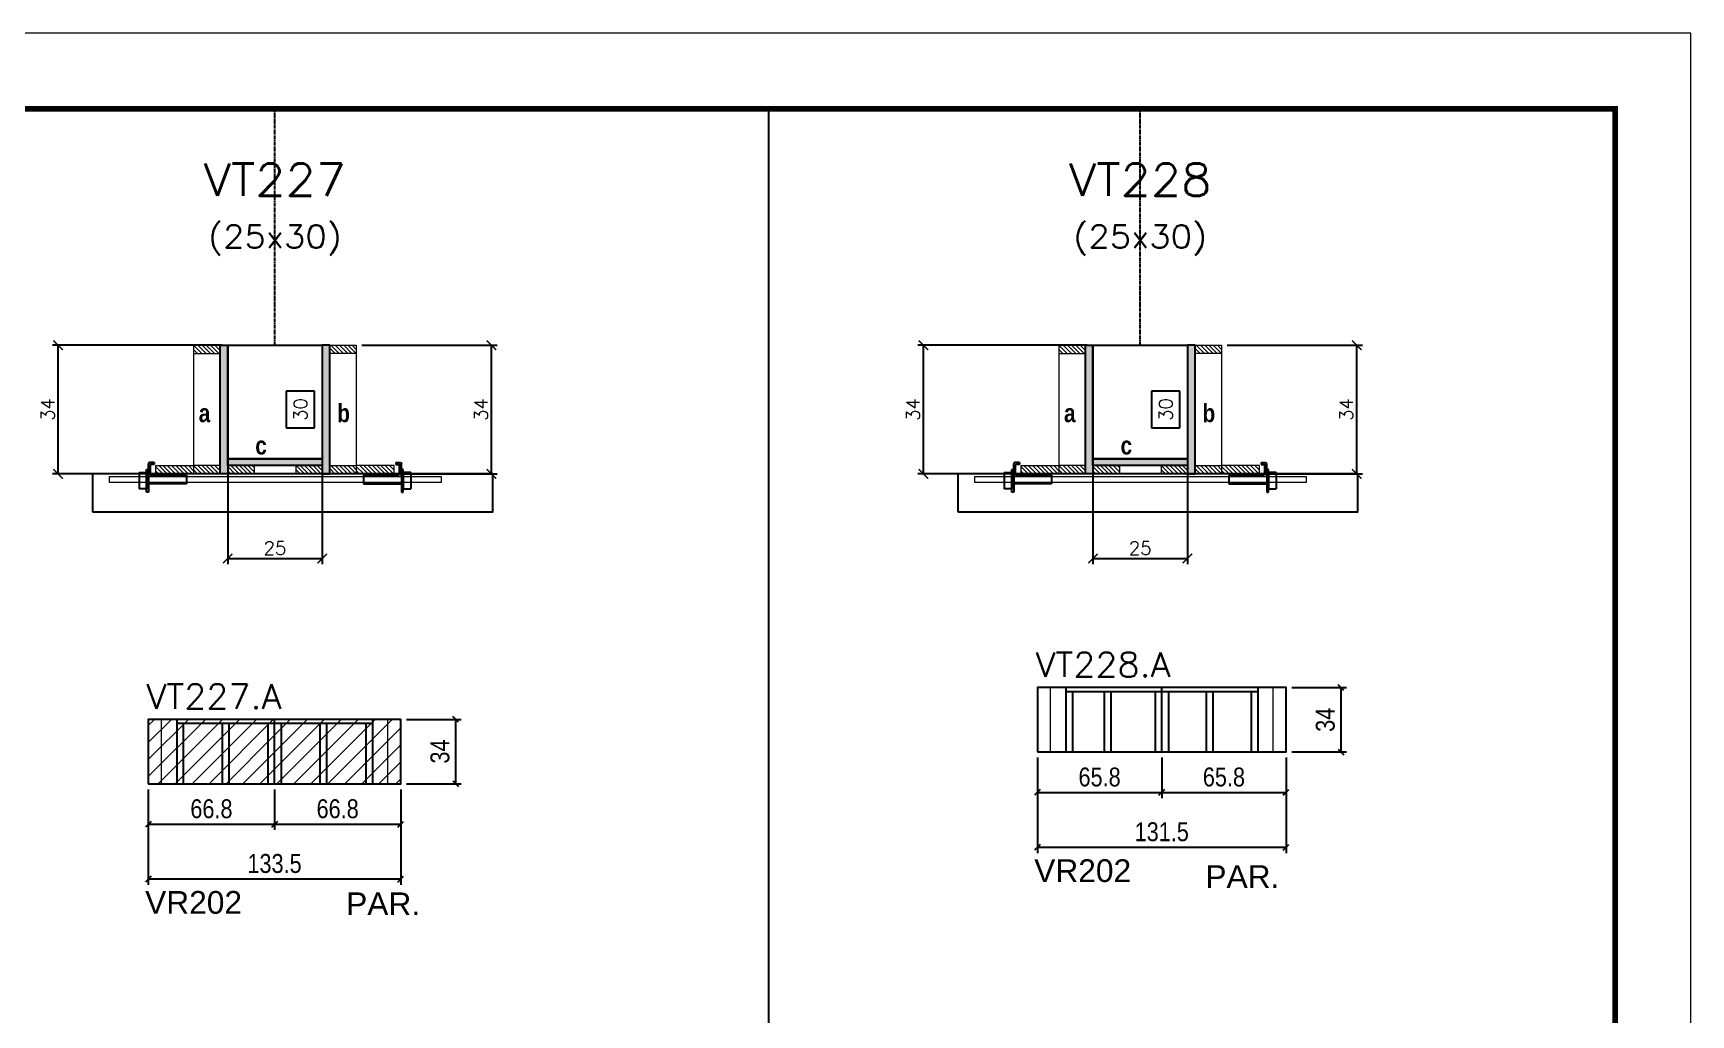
# Model space of a CAD drawing. Extents: x 137137 to 143418, y 10464 to 34486.
# Drawn here: x 139344 to 140221, y 27075 to 27594 of the extents above; entities that cross this region are included whole.
import ezdxf
from ezdxf.enums import TextEntityAlignment as Align

# ---------------------------------------------------------------- set-up
doc = ezdxf.new("R2010")
doc.units = 0
doc.linetypes.add('DASHED', pattern=[0.75, 0.5, -0.25])
doc.linetypes.add('HIDDEN', pattern=[0.375, 0.25, -0.125])
for name, color, linetype in [('5', 5, 'Continuous'), ('barrote', 251, 'Continuous'), ('COTA', 241, 'Continuous'), ('Cota Seção (2x)', 4, 'Continuous'), ('detalhes', 4, 'Continuous'), ('Painéis', 200, 'Continuous'), ('presilha', 1, 'Continuous'), ('SARR_2.2x7', 40, 'Continuous'), ('SARR_3.5x7', 81, 'Continuous'), ('Texto de Titulo', 7, 'Continuous'), ('Texto Qtd Sarr', 242, 'Continuous')]:
    doc.layers.add(name, color=color, linetype=linetype)
for name, color, linetype, lineweight in [('CONCRETO', 251, 'Continuous', 25), ('Folhas', 255, 'Continuous', 9), ('Hachura', 251, 'Continuous', 9), ('Madeira', 126, 'Continuous', 18), ('Sarr 2.2x7', 40, 'Continuous', 9), ('SARRAFO DE PRESSAO', 251, 'DASHED', 9), ('SCO-___-LAJ', 2, 'Continuous', 0), ('Texto Seção', 7, 'Continuous', 15)]:
    doc.layers.add(name, color=color, linetype=linetype, lineweight=lineweight)
doc.styles.add('COTA TECNICA', font='techl___.ttf', dxfattribs={"height": 10})
doc.styles.add('REGUA-120', font='ROMANS.shx', dxfattribs={"height": 15})
doc.styles.add('Romans', font='romans.shx')
doc.styles.get("Standard").update_dxf_attribs({"font": 'arial.ttf'})
doc.styles.add('TECNICA', font='techb___.ttf', dxfattribs={"height": 10})
doc.dimstyles.new('Cota Seção (2x)', dxfattribs={"dimtxt": 7, "dimasz": 5, "dimexe": 3, "dimexo": 3, "dimgap": 2, "dimtad": 3, "dimdec": 1, "dimlfac": 0.5, "dimzin": 12, "dimdsep": 46, "dimtxsty": 'Romans', "dimblk": 'ARCHTICK', "dimcen": 0, "dimclrd": 4, "dimclre": 4, "dimclrt": 1, "dimadec": 1, "dimazin": 3, "dimtfac": 1, "dimtdec": 1, "dimtmove": 0, "dimatfit": 3, "dimldrblk": 'OBLIQUE', "dimfxl": 1, "dimtolj": 1, "dimtzin": 12, "dimarcsym": 0})
doc.dimstyles.new('Cota Seção interna', dxfattribs={"dimtxt": 7, "dimasz": 6, "dimexe": 0.18, "dimexo": 2, "dimgap": -4, "dimtad": 3, "dimdec": 1, "dimlfac": 0.5, "dimzin": 12, "dimdsep": 46, "dimtxsty": 'Romans', "dimblk": 'ARCHTICK', "dimcen": 0.09, "dimse1": 1, "dimse2": 1, "dimsd1": 1, "dimsd2": 1, "dimclrd": 180, "dimclre": 5, "dimclrt": 1, "dimadec": 0, "dimazin": 3, "dimtfac": 1, "dimtdec": 1, "dimtofl": 0, "dimtmove": 0, "dimatfit": 3, "dimldrblk": 'ARCHTICK', "dimfxl": 1, "dimtolj": 1, "dimtzin": 0, "dimarcsym": 0})
doc.dimstyles.new('PAINEL', dxfattribs={"dimtxt": 10, "dimasz": 3, "dimexe": 3, "dimexo": 3, "dimgap": 3, "dimtad": 1, "dimdec": 1, "dimzin": 12, "dimdsep": 46, "dimtxsty": 'COTA TECNICA', "dimblk1": 'OBLIQUE', "dimblk2": 'OBLIQUE', "dimsah": 1, "dimcen": 0.9, "dimclrd": 4, "dimclre": 4, "dimclrt": 240, "dimadec": 1, "dimazin": 3, "dimtfac": 1, "dimtdec": 1, "dimtmove": 0, "dimatfit": 3, "dimfxl": 1, "dimtolj": 1, "dimtzin": 12, "dimarcsym": 0})
pattern_1 = [(315, (162873.2499, 19131.6818), (1.12253202, 1.12253202), [])]
pattern_2 = [(315, (162861.2499, 19131.6818), (1.12253202, 1.12253202), [])]
pattern_3 = [(315, (162415.7044, 19131.6818), (1.12253202, 1.12253202), [])]
pattern_4 = [(315, (162403.7044, 19131.6818), (1.12253202, 1.12253202), [])]
pattern_5 = [(45, (-1612, 0), (-4.49012806, 4.49012806), [])]

# ---------------------------------------------------------------- blocks, each defined once
blk = doc.blocks.new('9999999999')
at = {"layer": 'Folhas'}
blk.add_lwpolyline([(98138.98, 34190.21), (99623.98, 34190.21), (99623.98, 35240.21), (98138.98, 35240.21)], close=True, dxfattribs=at)
at = {"layer": 'Folhas', "color": 30, "const_width": 3}
blk.add_lwpolyline([(98213.98, 34230.21), (99583.98, 34230.21), (99583.98, 35200.21), (98213.98, 35200.21)], close=True, dxfattribs=at)
blk = doc.blocks.new('_ArchTick')
at = {"color": 0, "linetype": 'ByBlock', "const_width": 0.15}
blk.add_lwpolyline([(-0.5, -0.5), (0.5, 0.5)], dxfattribs=at)
blk = doc.blocks.new('*D5738')
at = {"layer": 'COTA', "color": 4, "lineweight": -2, "transparency": 16777216}
for p, q in [((139901.63, 27429.33), (139811.98, 27429.33)), ((139814.98, 27361.33), (139814.98, 27429.33)), ((139863.63, 27361.33), (139811.98, 27361.33))]:
    blk.add_line(p, q, dxfattribs=at)
at = {"layer": 'Defpoints', "color": 0, "transparency": 16777216}
for p in [(139814.98, 27429.33), (139904.63, 27429.33), (139866.63, 27361.33)]:
    blk.add_point(p, dxfattribs=at)
at = {"layer": 'COTA', "color": 4, "lineweight": -2, "transparency": 16777216, "xscale": 5, "yscale": 5, "zscale": 5}
for p, rotation in [((139814.98, 27429.33), 90), ((139814.98, 27361.33), 270)]:
    blk.add_blockref('_ArchTick', p, dxfattribs=dict(at, rotation=rotation))
at = {"layer": 'COTA', "color": 1, "transparency": 16777216, "insert": (139809.48, 27395.33), "char_height": 7, "attachment_point": 5, "rotation": 90, "style": 'Romans'}
blk.add_mtext('\\A1;34', dxfattribs=at)
blk = doc.blocks.new('_Oblique')
at = {"color": 0, "linetype": 'ByBlock', "lineweight": -2}
blk.add_line((-0.5, -0.5), (0.5, 0.5), dxfattribs=at)
blk = doc.blocks.new('*D5739')
at = {"layer": 'COTA', "color": 4, "lineweight": -2, "transparency": 16777216}
for p, q in [((139975.62, 27429.33), (140047.11, 27429.33)), ((140044.11, 27361.33), (140044.11, 27429.33)), ((139995.63, 27361.33), (140047.11, 27361.33))]:
    blk.add_line(p, q, dxfattribs=at)
at = {"layer": 'Defpoints', "color": 0, "transparency": 16777216}
for p in [(139972.62, 27429.33), (140044.11, 27429.33), (139992.63, 27361.33)]:
    blk.add_point(p, dxfattribs=at)
at = {"layer": 'COTA', "color": 4, "lineweight": -2, "transparency": 16777216, "xscale": 5, "yscale": 5, "zscale": 5}
for p, rotation in [((140044.11, 27429.33), 90), ((140044.11, 27361.33), 270)]:
    blk.add_blockref('_ArchTick', p, dxfattribs=dict(at, rotation=rotation))
at = {"layer": 'COTA', "color": 1, "transparency": 16777216, "insert": (140038.61, 27395.33), "char_height": 7, "attachment_point": 5, "rotation": 90, "style": 'Romans'}
blk.add_mtext('\\A1;34', dxfattribs=at)
blk = doc.blocks.new('*D5740')
at = {"layer": 'Cota Seção (2x)', "color": 180, "lineweight": -2, "transparency": 16777216}
for p, q in [((139950.62, 27404.99), (139935.62, 27404.99)), ((139935.62, 27404.99), (139935.62, 27385.66)), ((139950.62, 27385.66), (139950.62, 27404.99)), ((139935.62, 27385.66), (139950.62, 27385.66))]:
    blk.add_line(p, q, dxfattribs=at)
at = {"layer": 'Defpoints', "color": 0, "transparency": 16777216}
for p in [(139954.62, 27429.33), (139954.62, 27429.33), (139954.63, 27369.33)]:
    blk.add_point(p, dxfattribs=at)
at = {"layer": 'Cota Seção (2x)', "color": 1, "transparency": 16777216, "insert": (139943.12, 27395.33), "char_height": 7, "attachment_point": 5, "rotation": 90, "style": 'Romans'}
blk.add_mtext('\\A1;30', dxfattribs=at)
blk = doc.blocks.new('titulo1')
at = {"layer": 'Defpoints', "color": 252, "linetype": 'HIDDEN', "ltscale": 2}
blk.add_line((0, 0), (0, 125), dxfattribs=at)
at = {"layer": 'Defpoints', "style": 'Romans', "oblique": 15}
blk.add_attdef('FOLHA', text='', height=10, dxfattribs=at).set_placement((0, 15.58), align=Align.MIDDLE_CENTER)
at = {"layer": 'Texto Qtd Sarr', "color": 3, "style": 'Romans', "oblique": 15}
for tag, height, p in [('TITULO', 17, (0, 71.45)), ('SEÇÃO', 12, (0, 41.55))]:
    blk.add_attdef(tag, text='', height=height, dxfattribs=at).set_placement(p, align=Align.MIDDLE_CENTER)
blk = doc.blocks.new('PRESILHA METÁLICA 1')
at = {"layer": 'presilha'}
for p, q in [((6, 15.5), (7.5, 15.5)), ((6, -2.5), (6, 15.5)), ((7.5, 10.6), (7.5, 19.9)), ((7.5, 15.5), (7.5, -2.5)), ((12, 21), (8.6, 21)), ((9, 11.6), (9, 18.9)), ((12, 19.5), (9.6, 19.5)), ((12, 21), (12, 19.5)), ((0, 13), (6, 13)), ((0, 13), (0, 0)), ((6, 0), (0, 0)), ((6, 13), (6, 0)), ((37.5, 4.1), (7.5, 4.1)), ((37.5, 11), (9.6, 11)), ((37.5, 11), (37.5, 4.1)), ((7.5, -2.5), (6, -2.5))]:
    blk.add_line(p, q, dxfattribs=at)
for centre, radius, start, end in [((8.6, 19.9), 1.14, 90, 180), ((9.6, 18.9), 0.57, 90, 180), ((9.6, 11.6), 0.57, 180, 270)]:
    blk.add_arc(centre, radius, start, end, dxfattribs=at)
blk = doc.blocks.new('*D5741')
at = {"layer": 'COTA', "color": 4, "lineweight": -2, "transparency": 16777216}
for p, q in [((139904.63, 27362.73), (139904.63, 27313.6)), ((139954.63, 27362.73), (139954.63, 27313.6)), ((139904.63, 27316.6), (139954.63, 27316.6))]:
    blk.add_line(p, q, dxfattribs=at)
at = {"layer": 'Defpoints', "color": 0, "transparency": 16777216}
for p in [(139904.63, 27365.73), (139954.63, 27365.73), (139954.63, 27316.6)]:
    blk.add_point(p, dxfattribs=at)
at = {"layer": 'COTA', "color": 4, "lineweight": -2, "transparency": 16777216, "xscale": 5, "yscale": 5, "zscale": 5, "rotation": 180}
blk.add_blockref('_ArchTick', (139904.63, 27316.6), dxfattribs=at)
at = {"layer": 'COTA', "color": 4, "lineweight": -2, "transparency": 16777216, "xscale": 5, "yscale": 5, "zscale": 5}
blk.add_blockref('_ArchTick', (139954.63, 27316.6), dxfattribs=at)
at = {"layer": 'COTA', "color": 1, "transparency": 16777216, "insert": (139929.63, 27322.1), "char_height": 7, "attachment_point": 5, "style": 'Romans'}
blk.add_mtext('\\A1;25', dxfattribs=at)
blk = doc.blocks.new('*D5742')
at = {"layer": 'COTA', "color": 4, "lineweight": -2, "transparency": 16777216}
for p, q in [((139444.08, 27429.33), (139354.44, 27429.33)), ((139357.44, 27361.33), (139357.44, 27429.33)), ((139406.08, 27361.33), (139354.44, 27361.33))]:
    blk.add_line(p, q, dxfattribs=at)
at = {"layer": 'Defpoints', "color": 0, "transparency": 16777216}
for p in [(139357.44, 27429.33), (139447.08, 27429.33), (139409.08, 27361.33)]:
    blk.add_point(p, dxfattribs=at)
at = {"layer": 'COTA', "color": 4, "lineweight": -2, "transparency": 16777216, "xscale": 5, "yscale": 5, "zscale": 5}
for p, rotation in [((139357.44, 27429.33), 90), ((139357.44, 27361.33), 270)]:
    blk.add_blockref('_ArchTick', p, dxfattribs=dict(at, rotation=rotation))
at = {"layer": 'COTA', "color": 1, "transparency": 16777216, "insert": (139351.94, 27395.33), "char_height": 7, "attachment_point": 5, "rotation": 90, "style": 'Romans'}
blk.add_mtext('\\A1;34', dxfattribs=at)
blk = doc.blocks.new('*D5743')
at = {"layer": 'COTA', "color": 4, "lineweight": -2, "transparency": 16777216}
for p, q in [((139518.07, 27429.33), (139589.56, 27429.33)), ((139586.56, 27361.33), (139586.56, 27429.33)), ((139538.08, 27361.33), (139589.56, 27361.33))]:
    blk.add_line(p, q, dxfattribs=at)
at = {"layer": 'Defpoints', "color": 0, "transparency": 16777216}
for p in [(139515.07, 27429.33), (139586.56, 27429.33), (139535.08, 27361.33)]:
    blk.add_point(p, dxfattribs=at)
at = {"layer": 'COTA', "color": 4, "lineweight": -2, "transparency": 16777216, "xscale": 5, "yscale": 5, "zscale": 5}
for p, rotation in [((139586.56, 27429.33), 90), ((139586.56, 27361.33), 270)]:
    blk.add_blockref('_ArchTick', p, dxfattribs=dict(at, rotation=rotation))
at = {"layer": 'COTA', "color": 1, "transparency": 16777216, "insert": (139581.06, 27395.33), "char_height": 7, "attachment_point": 5, "rotation": 90, "style": 'Romans'}
blk.add_mtext('\\A1;34', dxfattribs=at)
blk = doc.blocks.new('*D5744')
at = {"layer": 'Cota Seção (2x)', "color": 180, "lineweight": -2, "transparency": 16777216}
for p, q in [((139493.08, 27404.99), (139478.08, 27404.99)), ((139478.08, 27404.99), (139478.08, 27385.66)), ((139493.08, 27385.66), (139493.08, 27404.99)), ((139478.08, 27385.66), (139493.08, 27385.66))]:
    blk.add_line(p, q, dxfattribs=at)
at = {"layer": 'Defpoints', "color": 0, "transparency": 16777216}
for p in [(139497.07, 27429.33), (139497.08, 27429.33), (139497.08, 27369.33)]:
    blk.add_point(p, dxfattribs=at)
at = {"layer": 'Cota Seção (2x)', "color": 1, "transparency": 16777216, "insert": (139485.58, 27395.33), "char_height": 7, "attachment_point": 5, "rotation": 90, "style": 'Romans'}
blk.add_mtext('\\A1;30', dxfattribs=at)
blk = doc.blocks.new('*D5745')
at = {"layer": 'COTA', "color": 4, "lineweight": -2, "transparency": 16777216}
for p, q in [((139447.08, 27362.73), (139447.08, 27313.6)), ((139497.08, 27362.73), (139497.08, 27313.6)), ((139447.08, 27316.6), (139497.08, 27316.6))]:
    blk.add_line(p, q, dxfattribs=at)
at = {"layer": 'Defpoints', "color": 0, "transparency": 16777216}
for p in [(139447.08, 27365.73), (139497.08, 27365.73), (139497.08, 27316.6)]:
    blk.add_point(p, dxfattribs=at)
at = {"layer": 'COTA', "color": 4, "lineweight": -2, "transparency": 16777216, "xscale": 5, "yscale": 5, "zscale": 5, "rotation": 180}
blk.add_blockref('_ArchTick', (139447.08, 27316.6), dxfattribs=at)
at = {"layer": 'COTA', "color": 4, "lineweight": -2, "transparency": 16777216, "xscale": 5, "yscale": 5, "zscale": 5}
blk.add_blockref('_ArchTick', (139497.08, 27316.6), dxfattribs=at)
at = {"layer": 'COTA', "color": 1, "transparency": 16777216, "insert": (139472.08, 27322.1), "char_height": 7, "attachment_point": 5, "style": 'Romans'}
blk.add_mtext('\\A1;25', dxfattribs=at)
blk = doc.blocks.new('*D5746')
at = {"layer": 'COTA', "color": 4, "linetype": 'ByBlock', "lineweight": -2, "transparency": 16777216}
for p, q in [((139541.61, 27231.53), (139570.59, 27231.53)), ((139567.59, 27231.53), (139567.59, 27197.53)), ((139541.61, 27197.53), (139570.59, 27197.53))]:
    blk.add_line(p, q, dxfattribs=at)
at = {"layer": 'Defpoints', "color": 0, "linetype": 'ByBlock', "transparency": 16777216}
for p in [(139538.61, 27231.53), (139538.61, 27197.53), (139567.59, 27197.53)]:
    blk.add_point(p, dxfattribs=at)
at = {"layer": 'COTA', "color": 4, "linetype": 'ByBlock', "lineweight": -2, "transparency": 16777216, "xscale": 3, "yscale": 3, "zscale": 3}
for p, rotation in [((139567.59, 27231.53), 90), ((139567.59, 27197.53), 270)]:
    blk.add_blockref('_Oblique', p, dxfattribs=dict(at, rotation=rotation))
at = {"layer": 'COTA', "color": 240, "linetype": 'ByBlock', "transparency": 16777216, "insert": (139559.37, 27214.53), "char_height": 10, "attachment_point": 5, "rotation": 90, "style": 'COTA TECNICA'}
blk.add_mtext('\\A1;34', dxfattribs=at)
blk = doc.blocks.new('*D5747')
at = {"layer": 'COTA', "color": 4, "linetype": 'ByBlock', "lineweight": -2, "transparency": 16777216}
for p, q in [((139405.11, 27194.53), (139405.11, 27144.05)), ((139538.61, 27194.53), (139538.61, 27144.05)), ((139538.61, 27147.05), (139405.11, 27147.05))]:
    blk.add_line(p, q, dxfattribs=at)
at = {"layer": 'Defpoints', "color": 0, "linetype": 'ByBlock', "transparency": 16777216}
for p in [(139405.11, 27197.53), (139538.61, 27197.53), (139405.11, 27147.05)]:
    blk.add_point(p, dxfattribs=at)
at = {"layer": 'COTA', "color": 4, "linetype": 'ByBlock', "lineweight": -2, "transparency": 16777216, "xscale": 3, "yscale": 3, "zscale": 3, "rotation": 180}
blk.add_blockref('_Oblique', (139405.11, 27147.05), dxfattribs=at)
at = {"layer": 'COTA', "color": 4, "linetype": 'ByBlock', "lineweight": -2, "transparency": 16777216, "xscale": 3, "yscale": 3, "zscale": 3}
blk.add_blockref('_Oblique', (139538.61, 27147.05), dxfattribs=at)
at = {"layer": 'COTA', "color": 240, "linetype": 'ByBlock', "transparency": 16777216, "insert": (139471.86, 27155.27), "char_height": 10, "attachment_point": 5, "style": 'COTA TECNICA'}
blk.add_mtext('\\A1;133.5', dxfattribs=at)
blk = doc.blocks.new('*D5748')
at = {"layer": 'COTA', "color": 4, "linetype": 'ByBlock', "lineweight": -2, "transparency": 16777216}
for p, q in [((139405.11, 27194.53), (139405.11, 27173.1)), ((139471.86, 27194.53), (139471.86, 27173.1)), ((139405.11, 27176.1), (139471.86, 27176.1))]:
    blk.add_line(p, q, dxfattribs=at)
at = {"layer": 'Defpoints', "color": 0, "linetype": 'ByBlock', "transparency": 16777216}
for p in [(139405.11, 27197.53), (139471.86, 27197.53), (139471.86, 27176.1)]:
    blk.add_point(p, dxfattribs=at)
at = {"layer": 'COTA', "color": 4, "linetype": 'ByBlock', "lineweight": -2, "transparency": 16777216, "xscale": 3, "yscale": 3, "zscale": 3, "rotation": 180}
blk.add_blockref('_Oblique', (139405.11, 27176.1), dxfattribs=at)
at = {"layer": 'COTA', "color": 4, "linetype": 'ByBlock', "lineweight": -2, "transparency": 16777216, "xscale": 3, "yscale": 3, "zscale": 3}
blk.add_blockref('_Oblique', (139471.86, 27176.1), dxfattribs=at)
at = {"layer": 'COTA', "color": 240, "linetype": 'ByBlock', "transparency": 16777216, "insert": (139438.49, 27184.22), "char_height": 10, "attachment_point": 5, "style": 'COTA TECNICA'}
blk.add_mtext('\\A1;66.8', dxfattribs=at)
blk = doc.blocks.new('*D5749')
at = {"layer": 'COTA', "color": 4, "linetype": 'ByBlock', "lineweight": -2, "transparency": 16777216}
for p, q in [((139471.86, 27194.53), (139471.86, 27173.1)), ((139538.61, 27194.53), (139538.61, 27173.1)), ((139471.86, 27176.1), (139538.61, 27176.1))]:
    blk.add_line(p, q, dxfattribs=at)
at = {"layer": 'Defpoints', "color": 0, "linetype": 'ByBlock', "transparency": 16777216}
for p in [(139471.86, 27197.53), (139538.61, 27197.53), (139538.61, 27176.1)]:
    blk.add_point(p, dxfattribs=at)
at = {"layer": 'COTA', "color": 4, "linetype": 'ByBlock', "lineweight": -2, "transparency": 16777216, "xscale": 3, "yscale": 3, "zscale": 3, "rotation": 180}
blk.add_blockref('_Oblique', (139471.86, 27176.1), dxfattribs=at)
at = {"layer": 'COTA', "color": 4, "linetype": 'ByBlock', "lineweight": -2, "transparency": 16777216, "xscale": 3, "yscale": 3, "zscale": 3}
blk.add_blockref('_Oblique', (139538.61, 27176.1), dxfattribs=at)
at = {"layer": 'COTA', "color": 240, "linetype": 'ByBlock', "transparency": 16777216, "insert": (139505.24, 27184.22), "char_height": 10, "attachment_point": 5, "style": 'COTA TECNICA'}
blk.add_mtext('\\A1;66.8', dxfattribs=at)
blk = doc.blocks.new('*D6053')
at = {"layer": 'COTA', "color": 4, "linetype": 'ByBlock', "lineweight": -2, "transparency": 16777216}
for p, q in [((140009.76, 27248.31), (140038.74, 27248.31)), ((140035.74, 27248.31), (140035.74, 27214.31)), ((140009.76, 27214.31), (140038.74, 27214.31))]:
    blk.add_line(p, q, dxfattribs=at)
at = {"layer": 'Defpoints', "color": 0, "linetype": 'ByBlock', "transparency": 16777216}
for p in [(140006.76, 27248.31), (140006.76, 27214.31), (140035.74, 27214.31)]:
    blk.add_point(p, dxfattribs=at)
at = {"layer": 'COTA', "color": 4, "linetype": 'ByBlock', "lineweight": -2, "transparency": 16777216, "xscale": 3, "yscale": 3, "zscale": 3}
for p, rotation in [((140035.74, 27248.31), 90), ((140035.74, 27214.31), 270)]:
    blk.add_blockref('_Oblique', p, dxfattribs=dict(at, rotation=rotation))
at = {"layer": 'COTA', "color": 240, "linetype": 'ByBlock', "transparency": 16777216, "insert": (140027.52, 27231.31), "char_height": 10, "attachment_point": 5, "rotation": 90, "style": 'COTA TECNICA'}
blk.add_mtext('\\A1;34', dxfattribs=at)
blk = doc.blocks.new('*D6054')
at = {"layer": 'COTA', "color": 4, "linetype": 'ByBlock', "lineweight": -2, "transparency": 16777216}
for p, q in [((139875.26, 27211.31), (139875.26, 27160.83)), ((140006.76, 27211.31), (140006.76, 27160.83)), ((140006.76, 27163.83), (139875.26, 27163.83))]:
    blk.add_line(p, q, dxfattribs=at)
at = {"layer": 'Defpoints', "color": 0, "linetype": 'ByBlock', "transparency": 16777216}
for p in [(139875.26, 27214.31), (140006.76, 27214.31), (139875.26, 27163.83)]:
    blk.add_point(p, dxfattribs=at)
at = {"layer": 'COTA', "color": 4, "linetype": 'ByBlock', "lineweight": -2, "transparency": 16777216, "xscale": 3, "yscale": 3, "zscale": 3, "rotation": 180}
blk.add_blockref('_Oblique', (139875.26, 27163.83), dxfattribs=at)
at = {"layer": 'COTA', "color": 4, "linetype": 'ByBlock', "lineweight": -2, "transparency": 16777216, "xscale": 3, "yscale": 3, "zscale": 3}
blk.add_blockref('_Oblique', (140006.76, 27163.83), dxfattribs=at)
at = {"layer": 'COTA', "color": 240, "linetype": 'ByBlock', "transparency": 16777216, "insert": (139941.01, 27172.05), "char_height": 10, "attachment_point": 5, "style": 'COTA TECNICA'}
blk.add_mtext('\\A1;131.5', dxfattribs=at)
blk = doc.blocks.new('*D6055')
at = {"layer": 'COTA', "color": 4, "linetype": 'ByBlock', "lineweight": -2, "transparency": 16777216}
for p, q in [((139875.26, 27211.31), (139875.26, 27189.88)), ((139941.01, 27211.31), (139941.01, 27189.88)), ((139875.26, 27192.88), (139941.01, 27192.88))]:
    blk.add_line(p, q, dxfattribs=at)
at = {"layer": 'Defpoints', "color": 0, "linetype": 'ByBlock', "transparency": 16777216}
for p in [(139875.26, 27214.31), (139941.01, 27214.31), (139941.01, 27192.88)]:
    blk.add_point(p, dxfattribs=at)
at = {"layer": 'COTA', "color": 4, "linetype": 'ByBlock', "lineweight": -2, "transparency": 16777216, "xscale": 3, "yscale": 3, "zscale": 3, "rotation": 180}
blk.add_blockref('_Oblique', (139875.26, 27192.88), dxfattribs=at)
at = {"layer": 'COTA', "color": 4, "linetype": 'ByBlock', "lineweight": -2, "transparency": 16777216, "xscale": 3, "yscale": 3, "zscale": 3}
blk.add_blockref('_Oblique', (139941.01, 27192.88), dxfattribs=at)
at = {"layer": 'COTA', "color": 240, "linetype": 'ByBlock', "transparency": 16777216, "insert": (139908.14, 27201.01), "char_height": 10, "attachment_point": 5, "style": 'COTA TECNICA'}
blk.add_mtext('\\A1;65.8', dxfattribs=at)
blk = doc.blocks.new('*D6056')
at = {"layer": 'COTA', "color": 4, "linetype": 'ByBlock', "lineweight": -2, "transparency": 16777216}
for p, q in [((139941.01, 27211.31), (139941.01, 27189.88)), ((140006.76, 27211.31), (140006.76, 27189.88)), ((139941.01, 27192.88), (140006.76, 27192.88))]:
    blk.add_line(p, q, dxfattribs=at)
at = {"layer": 'Defpoints', "color": 0, "linetype": 'ByBlock', "transparency": 16777216}
for p in [(139941.01, 27214.31), (140006.76, 27214.31), (140006.76, 27192.88)]:
    blk.add_point(p, dxfattribs=at)
at = {"layer": 'COTA', "color": 4, "linetype": 'ByBlock', "lineweight": -2, "transparency": 16777216, "xscale": 3, "yscale": 3, "zscale": 3, "rotation": 180}
blk.add_blockref('_Oblique', (139941.01, 27192.88), dxfattribs=at)
at = {"layer": 'COTA', "color": 4, "linetype": 'ByBlock', "lineweight": -2, "transparency": 16777216, "xscale": 3, "yscale": 3, "zscale": 3}
blk.add_blockref('_Oblique', (140006.76, 27192.88), dxfattribs=at)
at = {"layer": 'COTA', "color": 240, "linetype": 'ByBlock', "transparency": 16777216, "insert": (139973.89, 27201.01), "char_height": 10, "attachment_point": 5, "style": 'COTA TECNICA'}
blk.add_mtext('\\A1;65.8', dxfattribs=at)

msp = doc.modelspace()

# ---------------------------------------------------------------- hatches: boundary and pattern name
at = {"layer": 'Hachura'}
h = msp.add_hatch(dxfattribs=at)
h.set_pattern_fill('ANSI31', color=256, scale=0.5, angle=270, style=0)
h.set_pattern_definition([(315, (162403.7044, 19121.6818), (1.12253202, 1.12253202), [])])
h.paths.add_polyline_path([(139443.08, 27424.93), (139443.08, 27429.33), (139429.08, 27429.33), (139429.08, 27424.93)])
h = msp.add_hatch(color=256, dxfattribs=at)
h.dxf.hatch_style = 1
h.paths.add_polyline_path([(139443.08, 27429.33), (139447.08, 27429.33), (139447.08, 27361.33), (139443.08, 27361.33)])
h = msp.add_hatch(color=256, dxfattribs=at)
h.dxf.hatch_style = 1
h.paths.add_polyline_path([(139501.07, 27429.33), (139497.07, 27429.33), (139497.08, 27361.33), (139501.08, 27361.33)])
h = msp.add_hatch(dxfattribs=at)
h.set_pattern_fill('ANSI31', color=256, scale=0.5, angle=270, style=0)
h.set_pattern_definition([(315, (162415.7141, 19121.6818), (1.12253202, 1.12253202), [])])
h.paths.add_polyline_path([(139501.07, 27424.93), (139501.07, 27429.33), (139515.07, 27429.33), (139515.07, 27424.93)])
h = msp.add_hatch(dxfattribs=at)
h.set_pattern_fill('ANSI31', color=256, scale=0.5, angle=270, style=0)
h.set_pattern_definition([(315, (162861.2499, 19121.6818), (1.12253202, 1.12253202), [])])
h.paths.add_polyline_path([(139900.63, 27424.93), (139900.63, 27429.33), (139886.63, 27429.33), (139886.63, 27424.93)])
h = msp.add_hatch(color=256, dxfattribs=at)
h.dxf.hatch_style = 1
h.paths.add_polyline_path([(139900.63, 27429.33), (139904.63, 27429.33), (139904.63, 27361.33), (139900.63, 27361.33)])
h = msp.add_hatch(color=256, dxfattribs=at)
h.dxf.hatch_style = 1
h.paths.add_polyline_path([(139958.62, 27429.33), (139954.62, 27429.33), (139954.63, 27361.33), (139958.63, 27361.33)])
h = msp.add_hatch(dxfattribs=at)
h.set_pattern_fill('ANSI31', color=256, scale=0.5, angle=270, style=0)
h.set_pattern_definition([(315, (162873.2596, 19121.6818), (1.12253202, 1.12253202), [])])
h.paths.add_polyline_path([(139958.62, 27424.93), (139958.62, 27429.33), (139972.62, 27429.33), (139972.62, 27424.93)])
h = msp.add_hatch(color=256, dxfattribs=at)
h.dxf.hatch_style = 1
h.paths.add_polyline_path([(139447.08, 27365.73), (139447.08, 27369.33), (139497.08, 27369.33), (139497.08, 27365.73)])
h = msp.add_hatch(color=256, dxfattribs=at)
h.dxf.hatch_style = 1
h.paths.add_polyline_path([(139904.63, 27365.73), (139904.63, 27369.33), (139954.63, 27369.33), (139954.63, 27365.73)])
h = msp.add_hatch(dxfattribs=at)
h.set_pattern_fill('ANSI31', color=256, scale=0.5, angle=270, style=0)
h.set_pattern_definition(pattern_4)
h.paths.add_polyline_path([(139409.08, 27361.33), (139409.08, 27365.73), (139429.08, 27365.73), (139429.08, 27361.33)])
h = msp.add_hatch(dxfattribs=at)
h.set_pattern_fill('ANSI31', color=256, scale=0.5, angle=270, style=0)
h.set_pattern_definition([(315, (162403.7044, 19058.0818), (1.12253202, 1.12253202), [])])
h.paths.add_polyline_path([(139443.08, 27361.33), (139443.08, 27365.73), (139429.08, 27365.73), (139429.08, 27361.33)])
h = msp.add_hatch(dxfattribs=at)
h.set_pattern_fill('ANSI31', color=256, scale=0.5, angle=270, style=0)
h.set_pattern_definition(pattern_4)
h.paths.add_polyline_path([(139447.08, 27361.33), (139447.08, 27365.73), (139461.08, 27365.73), (139461.08, 27361.33)])
h = msp.add_hatch(dxfattribs=at)
h.set_pattern_fill('ANSI31', color=256, scale=0.5, angle=270, style=0)
h.set_pattern_definition(pattern_3)
h.paths.add_polyline_path([(139497.08, 27361.33), (139497.08, 27365.73), (139483.08, 27365.73), (139483.08, 27361.33)])
h = msp.add_hatch(dxfattribs=at)
h.set_pattern_fill('ANSI31', color=256, scale=0.5, angle=270, style=0)
h.set_pattern_definition([(315, (162415.7044, 19058.0818), (1.12253202, 1.12253202), [])])
h.paths.add_polyline_path([(139501.08, 27361.33), (139501.08, 27365.73), (139515.08, 27365.73), (139515.08, 27361.33)])
h = msp.add_hatch(dxfattribs=at)
h.set_pattern_fill('ANSI31', color=256, scale=0.5, angle=270, style=0)
h.set_pattern_definition(pattern_3)
h.paths.add_polyline_path([(139535.08, 27361.33), (139535.08, 27365.73), (139515.08, 27365.73), (139515.08, 27361.33)])
h = msp.add_hatch(dxfattribs=at)
h.set_pattern_fill('ANSI31', color=256, scale=0.5, angle=270, style=0)
h.set_pattern_definition(pattern_2)
h.paths.add_polyline_path([(139866.63, 27361.33), (139866.63, 27365.73), (139886.63, 27365.73), (139886.63, 27361.33)])
h = msp.add_hatch(dxfattribs=at)
h.set_pattern_fill('ANSI31', color=256, scale=0.5, angle=270, style=0)
h.set_pattern_definition([(315, (162861.2499, 19058.0818), (1.12253202, 1.12253202), [])])
h.paths.add_polyline_path([(139900.63, 27361.33), (139900.63, 27365.73), (139886.63, 27365.73), (139886.63, 27361.33)])
h = msp.add_hatch(dxfattribs=at)
h.set_pattern_fill('ANSI31', color=256, scale=0.5, angle=270, style=0)
h.set_pattern_definition(pattern_2)
h.paths.add_polyline_path([(139904.63, 27361.33), (139904.63, 27365.73), (139918.63, 27365.73), (139918.63, 27361.33)])
h = msp.add_hatch(dxfattribs=at)
h.set_pattern_fill('ANSI31', color=256, scale=0.5, angle=270, style=0)
h.set_pattern_definition(pattern_1)
h.paths.add_polyline_path([(139954.63, 27361.33), (139954.63, 27365.73), (139940.63, 27365.73), (139940.63, 27361.33)])
h = msp.add_hatch(dxfattribs=at)
h.set_pattern_fill('ANSI31', color=256, scale=0.5, angle=270, style=0)
h.set_pattern_definition([(315, (162873.2499, 19058.0818), (1.12253202, 1.12253202), [])])
h.paths.add_polyline_path([(139958.63, 27361.33), (139958.63, 27365.73), (139972.63, 27365.73), (139972.63, 27361.33)])
h = msp.add_hatch(dxfattribs=at)
h.set_pattern_fill('ANSI31', color=256, scale=0.5, angle=270, style=0)
h.set_pattern_definition(pattern_1)
h.paths.add_polyline_path([(139992.63, 27361.33), (139992.63, 27365.73), (139972.63, 27365.73), (139972.63, 27361.33)])
at = {"layer": 'Hachura', "linetype": 'ByBlock'}
h = msp.add_hatch(dxfattribs=at)
h.set_pattern_fill('ANSI31', color=256, scale=2)
h.set_pattern_definition(pattern_5)
h.paths.add_polyline_path([(139405.11, 27231.53), (139405.11, 27197.53), (139471.86, 27197.53), (139471.86, 27231.53)])
h = msp.add_hatch(dxfattribs=at)
h.set_pattern_fill('ANSI31', color=256, scale=2)
h.set_pattern_definition(pattern_5)
h.paths.add_polyline_path([(139471.86, 27197.53), (139538.61, 27197.53), (139538.61, 27231.53), (139471.86, 27231.53)])

# ---------------------------------------------------------------- linework, layer by layer
at = {"layer": 'barrote'}
for points in [[(139375.63, 27341.33), (139587.21, 27341.33), (139587.21, 27361.33), (139375.63, 27361.33)], [(139833.17, 27341.33), (140044.76, 27341.33), (140044.76, 27361.33), (139833.17, 27361.33)]]:
    msp.add_lwpolyline(points, close=True, dxfattribs=at)
at = {"layer": 'CONCRETO'}
for points in [[(139447.08, 27429.33), (139447.08, 27429.33), (139447.08, 27429.33), (139447.08, 27429.33), (139497.08, 27429.33), (139497.08, 27429.33), (139497.08, 27429.33), (139497.08, 27369.33), (139447.08, 27369.33), (139447.08, 27429.33)], [(139904.63, 27429.33), (139904.63, 27429.33), (139904.63, 27429.33), (139904.63, 27429.33), (139954.63, 27429.33), (139954.63, 27429.33), (139954.63, 27429.33), (139954.63, 27369.33), (139904.63, 27369.33), (139904.63, 27429.33)]]:
    msp.add_lwpolyline(points, close=True, dxfattribs=at)
at = {"layer": 'COTA', "linetype": 'ByBlock'}
msp.add_line((139733.16, 26783.57), (139733.16, 27554.33), dxfattribs=at)
at = {"layer": 'Madeira'}
for points in [[(139443.08, 27424.93), (139443.08, 27429.33), (139429.08, 27429.33), (139429.08, 27424.93)], [(139443.08, 27429.33), (139429.08, 27429.33), (139429.08, 27361.33), (139443.08, 27361.33)], [(139501.07, 27424.93), (139501.07, 27429.33), (139515.07, 27429.33), (139515.07, 27424.93)], [(139501.07, 27429.33), (139515.07, 27429.33), (139515.08, 27361.33), (139501.08, 27361.33)], [(139900.63, 27424.93), (139900.63, 27429.33), (139886.63, 27429.33), (139886.63, 27424.93)], [(139900.63, 27429.33), (139886.63, 27429.33), (139886.63, 27361.33), (139900.63, 27361.33)], [(139958.62, 27424.93), (139958.62, 27429.33), (139972.62, 27429.33), (139972.62, 27424.93)], [(139958.62, 27429.33), (139972.62, 27429.33), (139972.63, 27361.33), (139958.63, 27361.33)], [(139409.08, 27361.33), (139409.08, 27365.73), (139429.08, 27365.73), (139429.08, 27361.33)], [(139443.08, 27361.33), (139443.08, 27365.73), (139429.08, 27365.73), (139429.08, 27361.33)], [(139447.08, 27361.33), (139447.08, 27365.73), (139461.08, 27365.73), (139461.08, 27361.33)], [(139497.08, 27361.33), (139497.08, 27365.73), (139483.08, 27365.73), (139483.08, 27361.33)], [(139501.08, 27361.33), (139501.08, 27365.73), (139515.08, 27365.73), (139515.08, 27361.33)], [(139535.08, 27361.33), (139535.08, 27365.73), (139515.08, 27365.73), (139515.08, 27361.33)], [(139866.63, 27361.33), (139866.63, 27365.73), (139886.63, 27365.73), (139886.63, 27361.33)], [(139900.63, 27361.33), (139900.63, 27365.73), (139886.63, 27365.73), (139886.63, 27361.33)], [(139904.63, 27361.33), (139904.63, 27365.73), (139918.63, 27365.73), (139918.63, 27361.33)], [(139954.63, 27361.33), (139954.63, 27365.73), (139940.63, 27365.73), (139940.63, 27361.33)], [(139958.63, 27361.33), (139958.63, 27365.73), (139972.63, 27365.73), (139972.63, 27361.33)], [(139992.63, 27361.33), (139992.63, 27365.73), (139972.63, 27365.73), (139972.63, 27361.33)]]:
    msp.add_lwpolyline(points, close=True, dxfattribs=at)
at = {"layer": 'Painéis', "linetype": 'ByBlock'}
for p, q in [((139941.01, 27214.31), (139941.01, 27248.31)), ((139471.86, 27197.53), (139471.86, 27231.53))]:
    msp.add_line(p, q, dxfattribs=at)
at = {"layer": 'Painéis'}
for points in [[(139443.08, 27429.33), (139447.08, 27429.33), (139447.08, 27361.33), (139443.08, 27361.33)], [(139501.07, 27429.33), (139497.07, 27429.33), (139497.08, 27361.33), (139501.08, 27361.33)], [(139900.63, 27429.33), (139904.63, 27429.33), (139904.63, 27361.33), (139900.63, 27361.33)], [(139958.62, 27429.33), (139954.62, 27429.33), (139954.63, 27361.33), (139958.63, 27361.33)], [(139447.08, 27365.73), (139447.08, 27369.33), (139497.08, 27369.33), (139497.08, 27365.73)], [(139904.63, 27365.73), (139904.63, 27369.33), (139954.63, 27369.33), (139954.63, 27365.73)]]:
    msp.add_lwpolyline(points, close=True, dxfattribs=at)
at = {"layer": 'Painéis', "linetype": 'ByBlock'}
for points in [[(139875.26, 27214.31), (140006.76, 27214.31), (140006.76, 27248.31), (139875.26, 27248.31)], [(139405.11, 27197.53), (139538.61, 27197.53), (139538.61, 27231.53), (139405.11, 27231.53)]]:
    msp.add_lwpolyline(points, close=True, dxfattribs=at)
at = {"layer": 'Sarr 2.2x7'}
for p, q in [((139882.26, 27214.31), (139882.26, 27248.31)), ((139999.76, 27248.31), (139999.76, 27214.31)), ((139412.11, 27197.53), (139412.11, 27231.53)), ((139531.61, 27231.53), (139531.61, 27197.53))]:
    msp.add_line(p, q, dxfattribs=at)
at = {"layer": 'SARR_2.2x7', "linetype": 'Continuous'}
for p, q in [((139941.01, 27246.11), (139890.26, 27246.11)), ((139991.76, 27246.11), (139941.01, 27246.11)), ((139471.86, 27229.33), (139420.11, 27229.33)), ((139523.61, 27229.33), (139471.86, 27229.33))]:
    msp.add_line(p, q, dxfattribs=at)
at = {"layer": 'SARR_3.5x7'}
for p, q in [((139890.26, 27248.31), (139890.26, 27214.31)), ((139893.76, 27246.11), (139893.76, 27214.31)), ((139910.61, 27246.11), (139910.61, 27214.31)), ((139914.11, 27246.11), (139914.11, 27214.31)), ((139937.51, 27246.11), (139937.51, 27214.31)), ((139944.51, 27246.11), (139944.51, 27214.31)), ((139964.44, 27246.11), (139964.44, 27214.31)), ((139967.94, 27246.11), (139967.94, 27214.31)), ((139988.26, 27246.11), (139988.26, 27214.31)), ((139991.76, 27248.31), (139991.76, 27214.31)), ((139420.11, 27231.53), (139420.11, 27197.53)), ((139423.61, 27229.33), (139423.61, 27197.53)), ((139444.24, 27229.33), (139444.24, 27197.53)), ((139447.74, 27229.33), (139447.74, 27197.53)), ((139468.36, 27229.33), (139468.36, 27197.53)), ((139475.36, 27229.33), (139475.36, 27197.53)), ((139495.89, 27229.33), (139495.89, 27197.53)), ((139499.39, 27229.33), (139499.39, 27197.53)), ((139520.11, 27229.33), (139520.11, 27197.53)), ((139523.61, 27231.53), (139523.61, 27197.53))]:
    msp.add_line(p, q, dxfattribs=at)
at = {"layer": 'SCO-___-LAJ', "color": 1}
for points in [[(139384.63, 27359.99), (139559.9, 27359.99), (139559.9, 27356.79), (139384.63, 27356.79)], [(139842.18, 27359.99), (140017.44, 27359.99), (140017.44, 27356.79), (139842.18, 27356.79)]]:
    msp.add_lwpolyline(points, close=True, dxfattribs=at)

# ---------------------------------------------------------------- block references
at = {"layer": 'presilha', "yscale": 0.6666666666666666, "zscale": 0.6666666666666666}
for p, xscale in [((139400.22, 27353.36), 0.6666666666666666), ((139543.95, 27353.36), -0.6666666666666666), ((139857.76, 27353.36), 0.6666666666666666), ((140001.5, 27353.36), -0.6666666666666666)]:
    msp.add_blockref('PRESILHA METÁLICA 1', p, dxfattribs=dict(at, xscale=xscale))
at = {"layer": 'SARRAFO DE PRESSAO', "color": 6, "linetype": 'ByBlock'}
msp.add_blockref('9999999999', (40596.81, -7645.88), dxfattribs=at)
at = {"layer": 'Texto Seção'}
ref = msp.add_blockref('titulo1', (139472.08, 27429.33), dxfattribs=at)
ref.add_attrib('TITULO', 'VT227', dxfattribs={"layer": 'Texto de Titulo', "color": 7, "height": 17, "style": 'Romans', "width": 1.1}).set_placement((139472.08, 27516.83), align=Align.MIDDLE_CENTER)
ref.add_attrib('SEÇÃO', '(25x30)', dxfattribs={"layer": 'Texto de Titulo', "color": 7, "height": 12, "style": 'Romans', "width": 1.1}).set_placement((139472.08, 27486.83), align=Align.MIDDLE_CENTER)
ref = msp.add_blockref('titulo1', (139929.63, 27429.33), dxfattribs=at)
ref.add_attrib('TITULO', 'VT228', dxfattribs={"layer": 'Texto de Titulo', "color": 7, "height": 17, "style": 'Romans', "width": 1.1}).set_placement((139929.63, 27516.83), align=Align.MIDDLE_CENTER)
ref.add_attrib('SEÇÃO', '(25x30)', dxfattribs={"layer": 'Texto de Titulo', "color": 7, "height": 12, "style": 'Romans', "width": 1.1}).set_placement((139929.63, 27486.83), align=Align.MIDDLE_CENTER)

# ---------------------------------------------------------------- texts
at = {"layer": '5', "linetype": 'Continuous'}
for s, p in [('VR202', (139873.58, 27145.55)), ('PAR.', (139964.09, 27142.43)), ('VR202', (139403.43, 27128.77)), ('PAR.', (139509.73, 27128.03))]:
    msp.add_text(s, height=12, rotation=0.00004, dxfattribs=at).set_placement(p)
at = {"layer": 'detalhes', "style": 'TECNICA'}
for s, p in [('a', (139431.78, 27388.66)), ('b', (139505.02, 27388.65)), ('a', (139889.32, 27388.66)), ('b', (139962.56, 27388.65)), ('c', (139461.68, 27371.56)), ('c', (139919.23, 27371.56))]:
    msp.add_text(s, height=9.6, dxfattribs=at).set_placement(p)
at = {"layer": 'Texto Seção', "style": 'REGUA-120', "width": 1.05}
for s, p in [('VT228.A', (139874.32, 27253.96)), ('VT227.A', (139404.17, 27237.18))]:
    msp.add_text(s, height=13, dxfattribs=at).set_placement(p)

# ---------------------------------------------------------------- dimensions: what is measured, and where the dimension line sits
at = {"layer": 'COTA'}
for base, p1, p2, picture, middle in [((139357.44, 27429.33), (139409.08, 27361.33), (139447.08, 27429.33), '*D5742', (139351.94, 27395.33)), ((139586.56, 27429.33), (139535.08, 27361.33), (139515.07, 27429.33), '*D5743', (139581.06, 27395.33)), ((139814.98, 27429.33), (139866.63, 27361.33), (139904.63, 27429.33), '*D5738', (139809.48, 27395.33)), ((140044.11, 27429.33), (139992.63, 27361.33), (139972.62, 27429.33), '*D5739', (140038.61, 27395.33))]:
    dim = msp.add_linear_dim(base=base, p1=p1, p2=p2, angle=90, dimstyle='Cota Seção (2x)', dxfattribs=at)
    dim.commit()
    dim.dimension.update_dxf_attribs({"geometry": picture, "text_midpoint": middle})
for base, p1, p2, picture, middle in [((139497.08, 27316.6), (139447.08, 27365.73), (139497.08, 27365.73), '*D5745', (139472.08, 27322.1)), ((139954.63, 27316.6), (139904.63, 27365.73), (139954.63, 27365.73), '*D5741', (139929.63, 27322.1))]:
    dim = msp.add_linear_dim(base=base, p1=p1, p2=p2, dimstyle='Cota Seção (2x)', dxfattribs=at)
    dim.commit()
    dim.dimension.update_dxf_attribs({"geometry": picture, "text_midpoint": middle})
at = {"layer": 'COTA', "linetype": 'ByBlock'}
for base, p1, p2, picture, middle in [((140035.74, 27214.31), (140006.76, 27248.31), (140006.76, 27214.31), '*D6053', (140027.52, 27231.31)), ((139567.59, 27197.53), (139538.61, 27231.53), (139538.61, 27197.53), '*D5746', (139559.37, 27214.53))]:
    dim = msp.add_linear_dim(base=base, p1=p1, p2=p2, angle=90, dimstyle='PAINEL', dxfattribs=at)
    dim.commit()
    dim.dimension.update_dxf_attribs({"geometry": picture, "text_midpoint": middle})
for base, p1, p2, picture, middle in [((139875.26, 27163.83), (140006.76, 27214.31), (139875.26, 27214.31), '*D6054', (139941.01, 27172.05)), ((139941.01112112, 27192.87792165), (139875.26112112, 27214.30785452), (139941.01112112, 27214.30785452), '*D6055', (139908.13612112, 27201.0095006)), ((140006.76112112, 27192.87792165), (139941.01112112, 27214.30785452), (140006.76112112, 27214.30785452), '*D6056', (139973.88612112, 27201.0095006)), ((139405.11, 27147.05), (139538.61, 27197.53), (139405.11, 27197.53), '*D5747', (139471.86, 27155.27)), ((139471.86397563, 27176.09920322), (139405.11397563, 27197.52913609), (139471.86397563, 27197.52913609), '*D5748', (139438.48897563, 27184.22347223)), ((139538.61397563, 27176.09920322), (139471.86397563, 27197.52913609), (139538.61397563, 27197.52913609), '*D5749', (139505.23897563, 27184.22347223))]:
    dim = msp.add_linear_dim(base=base, p1=p1, p2=p2, dimstyle='PAINEL', dxfattribs=at)
    dim.commit()
    dim.dimension.update_dxf_attribs({"geometry": picture, "text_midpoint": middle})
at = {"layer": 'Cota Seção (2x)'}
for base, p1, p2, picture, middle in [((139497.08, 27429.33), (139497.08, 27369.33), (139497.07, 27429.33), '*D5744', (139497.08, 27395.33)), ((139954.62, 27429.33), (139954.63, 27369.33), (139954.62, 27429.33), '*D5740', (139954.62, 27395.33))]:
    dim = msp.add_linear_dim(base=base, p1=p1, p2=p2, angle=90, dimstyle='Cota Seção interna', dxfattribs=at)
    dim.commit()
    dim.dimension.update_dxf_attribs({"geometry": picture, "text_midpoint": middle, "dimtype": 160})

doc.saveas('drawing.dxf')
